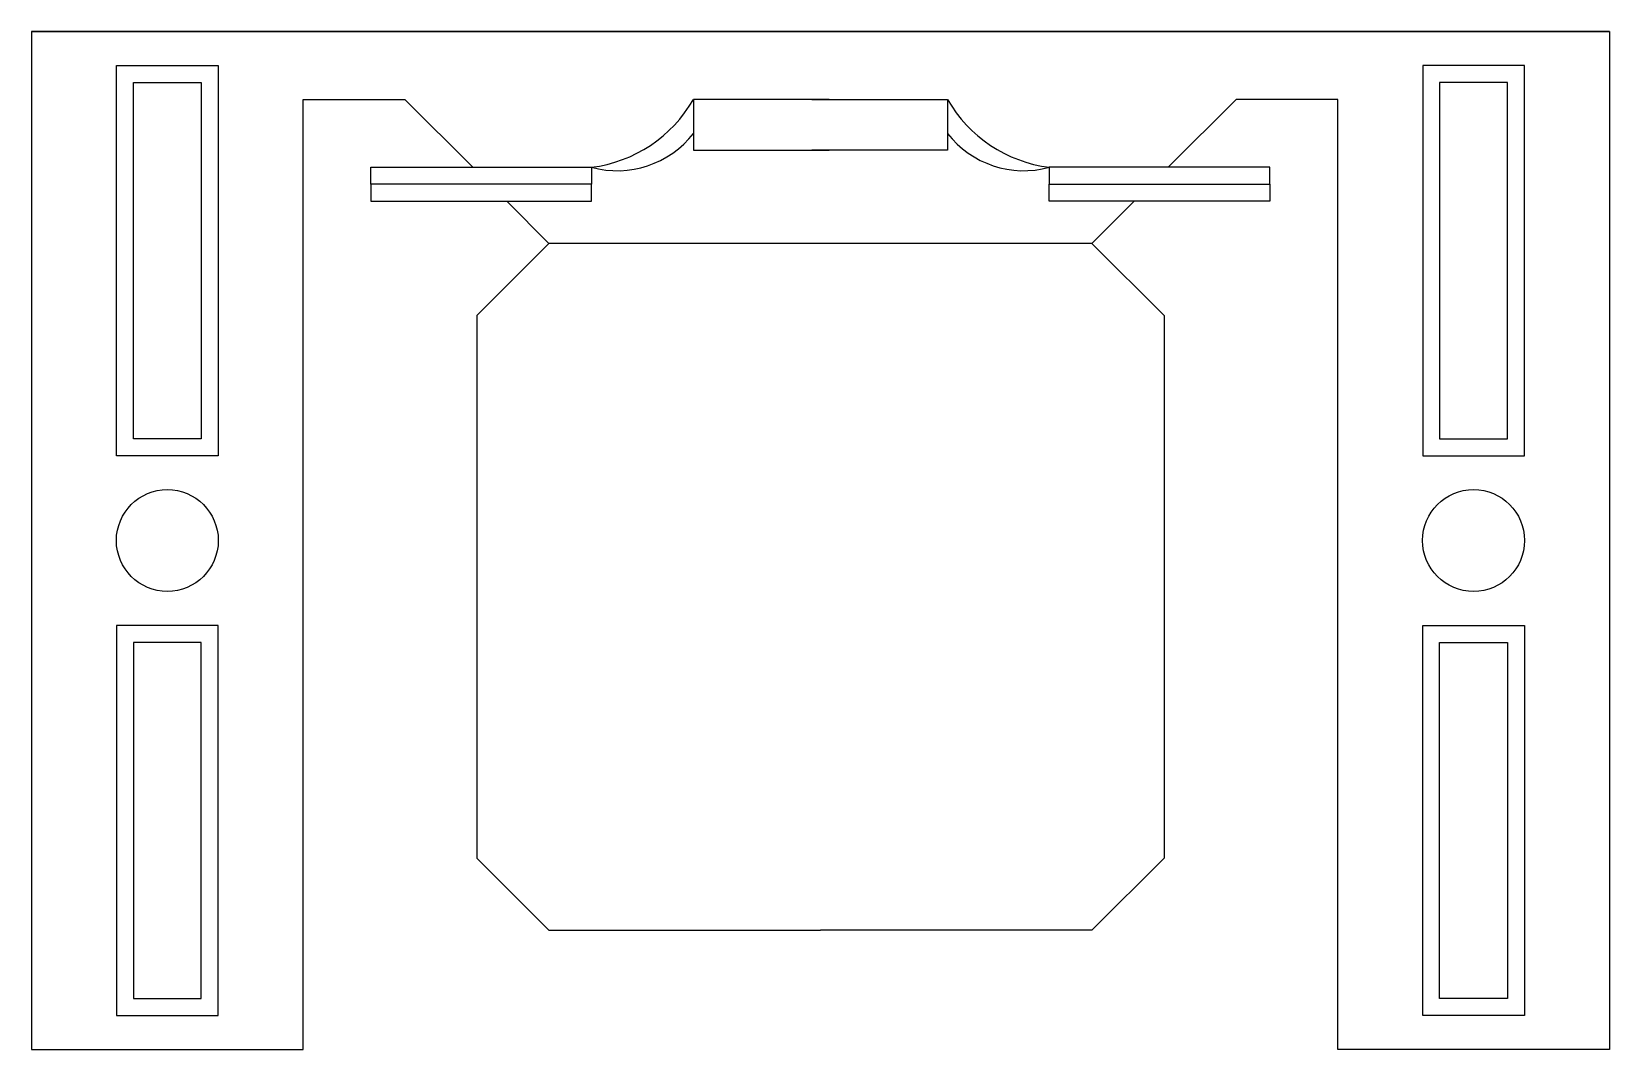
# Model space of a CAD drawing. Header units: millimetres. Extents: x 24547 to 62889, y 34568 to 56011.
# Drawn here: x 56702 to 58370, y 49309 to 50385 of the extents above; entities that cross this region are included whole.
import ezdxf

# ---------------------------------------------------------------- set-up
doc = ezdxf.new("R2010")
doc.units = ezdxf.units.MM

# ---------------------------------------------------------------- blocks, each defined once
blk = doc.blocks.new('A$C613D16B5')
at = {"linetype": 'ByBlock'}
for p, q in [((1111.9, 717.6), (0, 717.6)), ((0, 717.6), (1111.9, 717.6)), ((59.8, 693.7), (131.6, 693.7)), ((1052.1, 693.7), (980.4, 693.7)), ((71.8, 681.7), (119.6, 681.7)), ((1040.2, 681.7), (992.3, 681.7)), ((191.4, 669.8), (263.1, 669.8)), ((263.1, 669.8), (311, 621.9)), ((562.1, 669.8), (466.4, 669.8)), ((466.4, 669.8), (466.4, 633.9)), ((549.8, 669.8), (645.5, 669.8)), ((645.5, 669.8), (645.5, 633.9)), ((848.8, 669.8), (801, 621.9)), ((920.6, 669.8), (848.8, 669.8)), ((466.4, 633.9), (562.1, 633.9)), ((645.5, 633.9), (549.8, 633.9)), ((239.2, 621.9), (394.7, 621.9)), ((239.2, 610), (239.2, 621.9)), ((394.7, 621.9), (394.7, 610)), ((872.7, 621.9), (717.2, 621.9)), ((717.2, 621.9), (717.2, 610)), ((872.7, 610), (872.7, 621.9)), ((394.7, 610), (239.2, 610)), ((239.2, 610), (239.2, 598)), ((394.7, 598), (394.7, 610)), ((717.2, 610), (872.7, 610)), ((717.2, 598), (717.2, 610)), ((872.7, 610), (872.7, 598)), ((239.2, 598), (394.7, 598)), ((334.9, 598), (364.6, 568.3)), ((872.7, 598), (717.2, 598)), ((777, 598), (747.3, 568.3)), ((747.3, 568.3), (364.6, 568.3))]:
    blk.add_line(p, q, dxfattribs=at)
for p, q in [((0, 717.6), (0, 0)), ((1111.9, 717.6), (1111.9, 0)), ((59.8, 418.6), (59.8, 693.7)), ((131.6, 693.7), (131.6, 418.6)), ((980.4, 693.7), (980.4, 418.6)), ((1052.1, 418.6), (1052.1, 693.7)), ((71.8, 430.6), (71.8, 681.7)), ((119.6, 681.7), (119.6, 430.6)), ((992.3, 681.7), (992.3, 430.6)), ((1040.2, 430.6), (1040.2, 681.7)), ((191.4, 0), (191.4, 669.8)), ((920.6, 0), (920.6, 669.8)), ((364.6, 568.3), (313.9, 517.5)), ((747.3, 568.3), (798.1, 517.5)), ((313.9, 517.5), (313.9, 134.8)), ((798.1, 517.5), (798.1, 134.8)), ((119.6, 430.6), (71.8, 430.6)), ((992.3, 430.6), (1040.2, 430.6)), ((131.6, 418.6), (59.8, 418.6)), ((980.4, 418.6), (1052.1, 418.6)), ((131.6, 299), (59.8, 299)), ((59.8, 299), (59.8, 23.9)), ((131.6, 23.9), (131.6, 299)), ((980.4, 299), (1052.1, 299)), ((980.4, 23.9), (980.4, 299)), ((1052.1, 299), (1052.1, 23.9)), ((119.6, 287), (71.8, 287)), ((71.8, 287), (71.8, 35.9)), ((119.6, 35.9), (119.6, 287)), ((992.3, 287), (1040.2, 287)), ((992.3, 35.9), (992.3, 287)), ((1040.2, 287), (1040.2, 35.9)), ((313.9, 134.8), (364.6, 84.1)), ((798.1, 134.8), (747.3, 84.1)), ((364.6, 84.1), (556, 84.1)), ((747.3, 84.1), (556, 84.1)), ((71.8, 35.9), (119.6, 35.9)), ((1040.2, 35.9), (992.3, 35.9)), ((59.8, 23.9), (131.6, 23.9)), ((1052.1, 23.9), (980.4, 23.9)), ((0, 0), (191.4, 0)), ((1111.9, 0), (920.6, 0))]:
    blk.add_line(p, q)
for centre in [(95.7, 358.8), (1016.2, 358.8)]:
    blk.add_circle(centre, 35.9)
for centre, radius, start, end in [((382.7, 717.6), 96.4, 277.125, 330.2551), ((729.2, 717.6), 96.4, 209.7449, 262.875), ((412.6, 687.7), 68.2, 254.7449, 322.125), ((699.3, 687.7), 68.2, 217.875, 285.2551)]:
    blk.add_arc(centre, radius, start, end, dxfattribs=at)

msp = doc.modelspace()

# ---------------------------------------------------------------- block references
at = {"xscale": 1.5, "yscale": 1.5, "zscale": 1.5}
msp.add_blockref('A$C613D16B5', (56702.2, 49308.6), dxfattribs=at)

doc.saveas('drawing.dxf')
